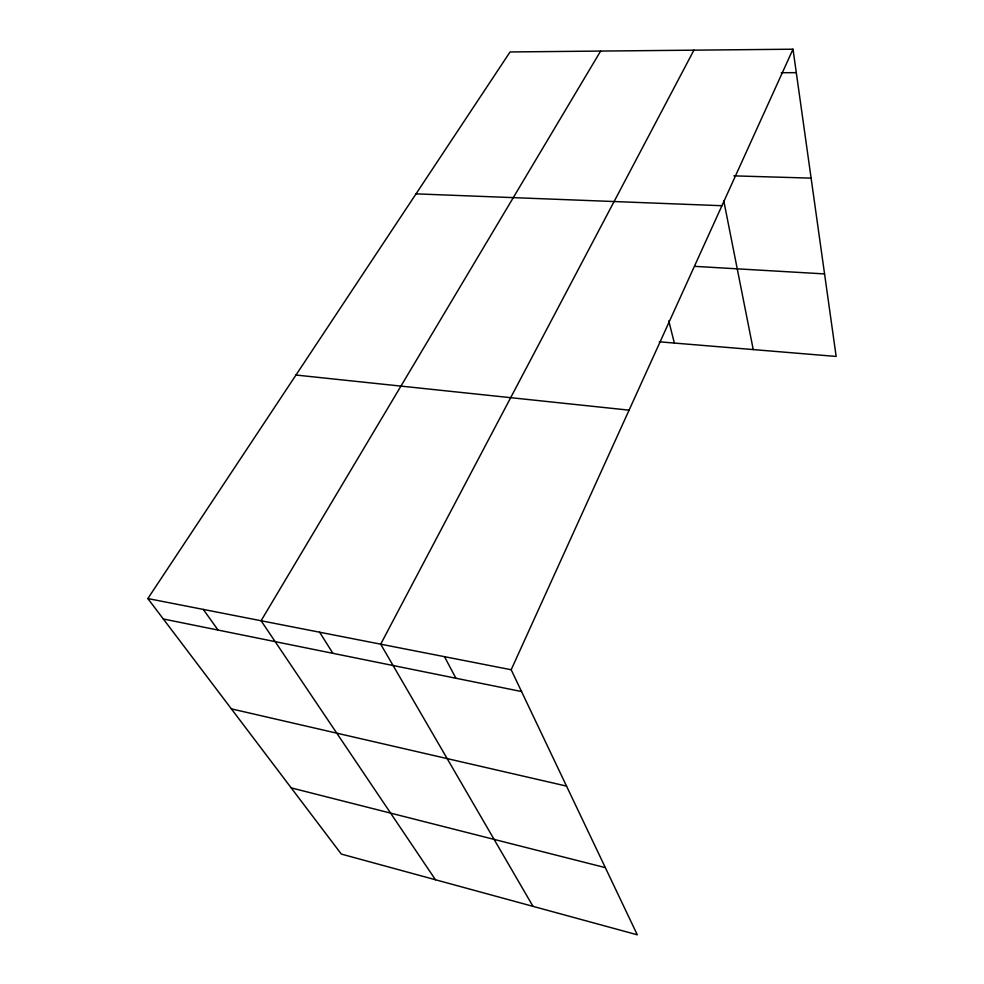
<?xml version="1.0" encoding="UTF-8"?>
<svg xmlns="http://www.w3.org/2000/svg" width="984" height="984" viewBox="0 0 984 984"><rect width="100%" height="100%" fill="white"/><g stroke="black" fill="none" stroke-linecap="round" stroke-linejoin="round"><path stroke-width="1.48" d="M511.176 669.747L793.006 49.2L510.069 51.955L147.846 598.555L341.313 854.075L637.288 934.8L511.176 669.747L147.846 598.555M693.917 50.159L380.697 644.188L533.008 906.362M600.634 51.07L261.092 620.744L435.457 879.745M781.259 72.718L796.302 72.668M733.916 175.865L811.111 178.129M416.023 193.86L721.924 205.718M695.282 266.393L824.555 273.909M659.305 341.817L836.154 356.442L793.006 49.2M295.963 375.039L629.071 410.156M163.319 618.985L521.532 691.531M231.375 708.874L566.538 786.105M291.19 787.876L605.332 867.63M203.282 609.416L218.091 630.08M319.628 632.22L332.899 653.327M444.485 656.685L455.912 678.247M668.763 320.882L674.36 343.072M723.806 200.982L753.24 349.591"/></g></svg>
